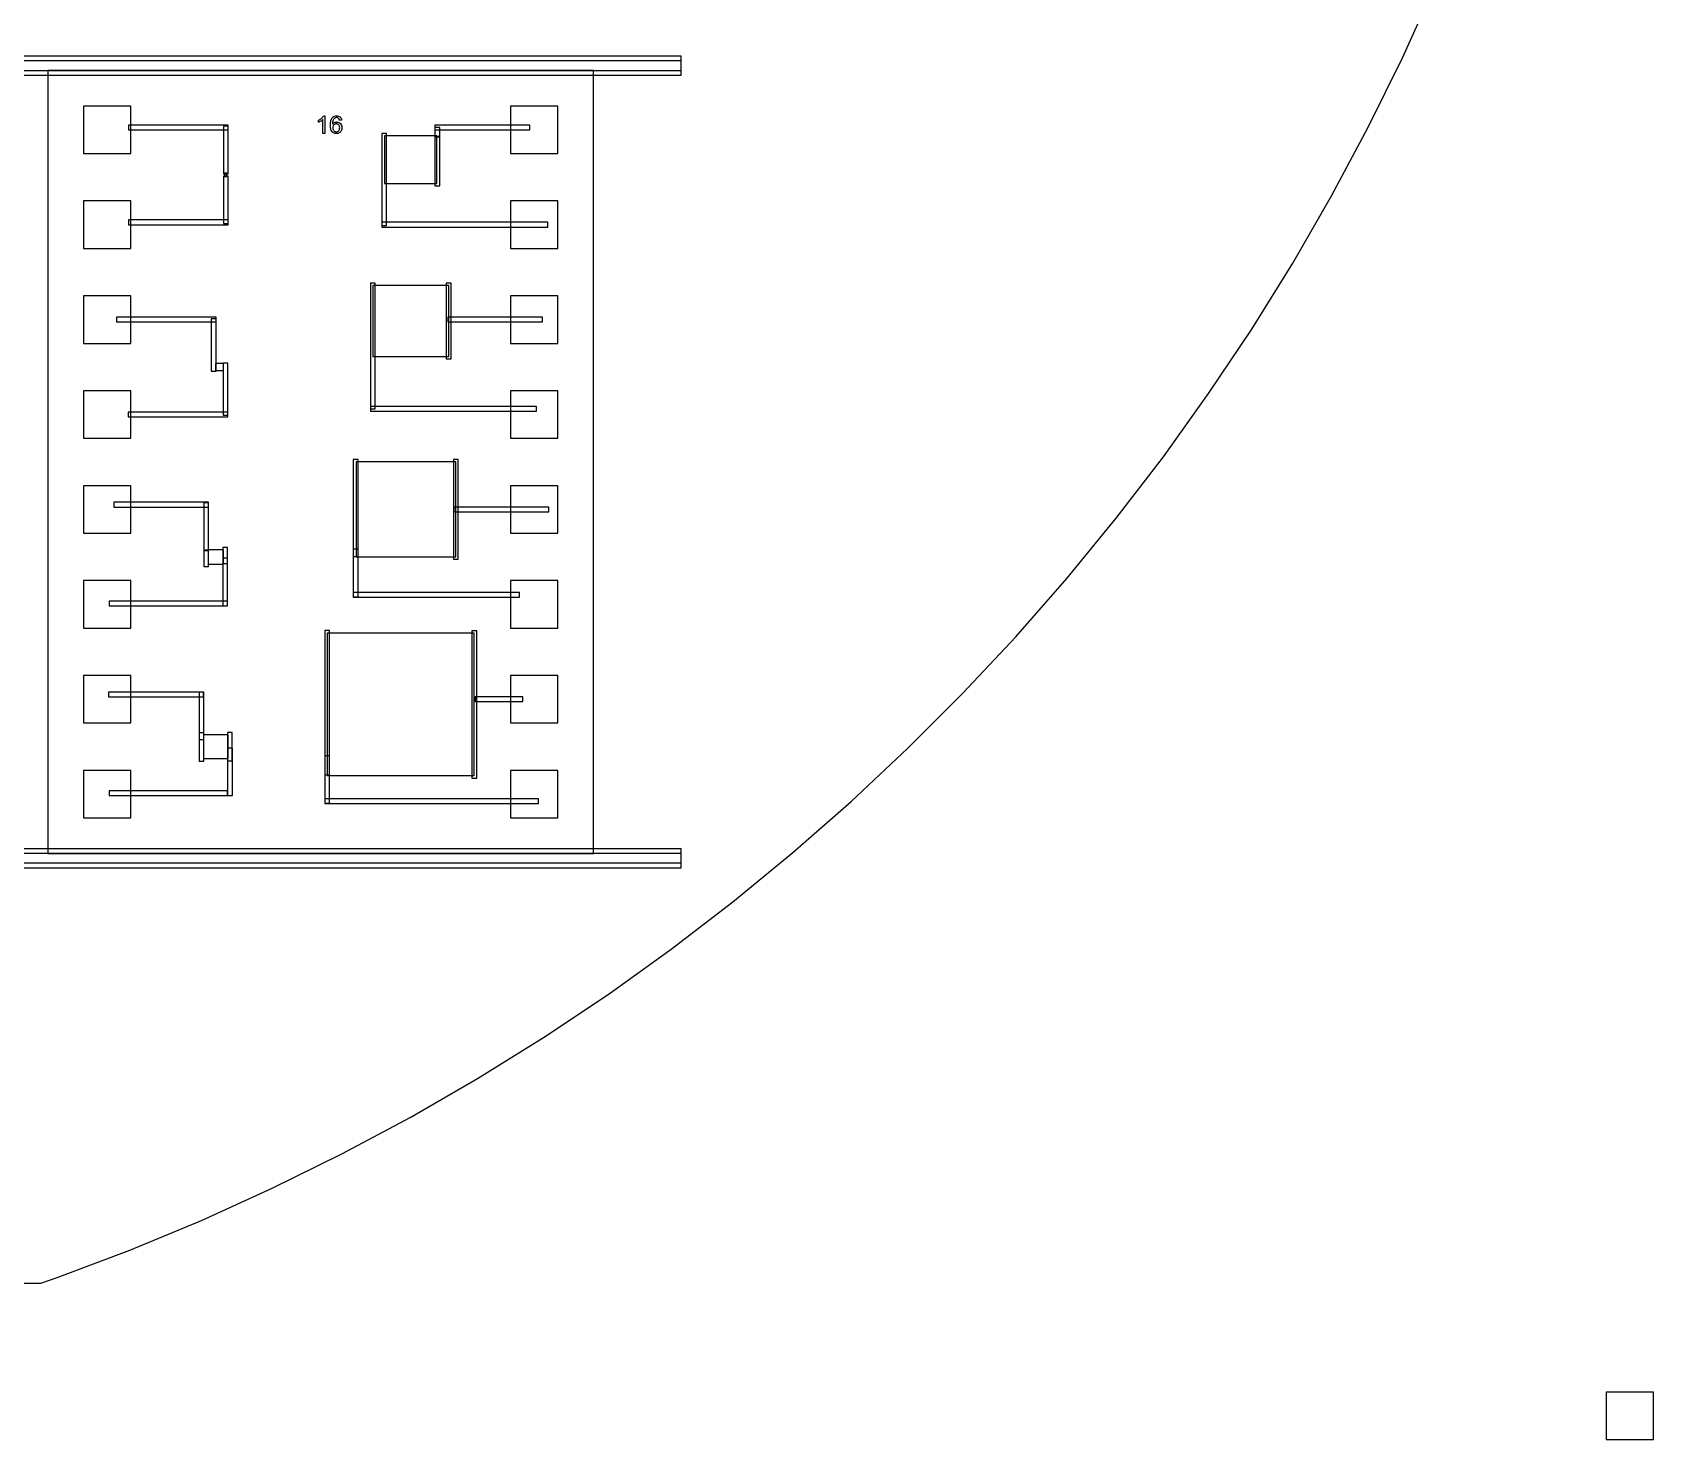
# Model space of a CAD drawing. Extents: x -50500 to 50500, y -50600 to 50400.
# Drawn here: x 16325 to 50500, y -50600 to -20949 of the extents above; entities that cross this region are included whole.
import ezdxf

# ---------------------------------------------------------------- set-up
doc = ezdxf.new("R2010")
doc.units = 0
for name, color, linetype in [('Alignment_Marks', 4, 'CONTINUOUS'), ('Channels', 5, 'CONTINUOUS'), ('Contacts', 6, 'CONTINUOUS'), ('Sample_Outlines', 3, 'CONTINUOUS'), ('Wafer_Outline', 2, 'CONTINUOUS')]:
    doc.layers.add(name, color=color, linetype=linetype)

# ---------------------------------------------------------------- blocks, each defined once
blk = doc.blocks.new('ASQUARE')
at = {"layer": 'Contacts', "linetype": 'CONTINUOUS'}
blk.add_lwpolyline([(-500, 500), (-500, -500), (500, -500), (500, 500), (-500, 500)], close=True, dxfattribs=at)
blk = doc.blocks.new('WAFER')
at = {"layer": 'Wafer_Outline', "linetype": 'CONTINUOUS'}
blk.add_lwpolyline([(-16499, -47201.5), (16499, -47201.5), (16499, -47201.5), (16846.748, -47083.506), (18378.257, -46507.087), (19890.086, -45880.867), (21380.617, -45205.516), (22848.252, -44481.758), (24291.421, -43710.368), (25708.579, -42892.172), (27098.206, -42028.046), (28458.817, -41118.915), (29788.953, -40165.753), (31087.19, -39169.581), (32352.138, -38131.465), (33582.443, -37052.516), (34776.787, -35933.891), (35933.891, -34776.787), (37052.516, -33582.443), (38131.465, -32352.138), (39169.581, -31087.19), (40165.753, -29788.953), (41118.915, -28458.817), (42028.046, -27098.206), (42892.172, -25708.579), (43710.368, -24291.421), (44481.758, -22848.252), (45205.516, -21380.617), (45880.867, -19890.086)], dxfattribs=at)
blk.add_blockref('ASQUARE', (50000, -50000))

msp = doc.modelspace()

# ---------------------------------------------------------------- linework, layer by layer
at = {"layer": 'Alignment_Marks', "linetype": 'CONTINUOUS'}
for points in [[(-30000, -21750), (30000, -21750), (30000, -21550), (-30000, -21550), (-30000, -21750)], [(-30000, -38450), (30000, -38450), (30000, -38250), (-30000, -38250), (-30000, -38450)]]:
    msp.add_lwpolyline(points, close=True, dxfattribs=at)
at = {"layer": 'Channels', "linetype": 'CONTINUOUS'}
for points in [[(-30000, -21850), (30000, -21850), (30000, -21450), (-30000, -21450), (-30000, -21850)], [(23750, -24130), (24850, -24130), (24850, -23130), (23750, -23130), (23750, -24130)], [(20425, -23915), (20375, -23915), (20375, -23985), (20425, -23985), (20425, -23915)], [(23500, -27780), (25100, -27780), (25100, -26280), (23500, -26280), (23500, -27780)], [(20355, -27925), (20185, -27925), (20185, -28075), (20355, -28075), (20355, -27925)], [(23150, -32000), (25250, -32000), (25250, -30000), (23150, -30000), (23150, -32000)], [(20030, -32150), (20350, -32150), (20350, -31850), (20030, -31850), (20030, -32150)], [(22540, -36610), (25640, -36610), (25640, -33610), (22540, -33610), (22540, -36610)], [(19930, -36250), (20450, -36250), (20450, -35750), (19930, -35750), (19930, -36250)], [(-30000, -38550), (30000, -38550), (30000, -38150), (-30000, -38150), (-30000, -38550)]]:
    msp.add_lwpolyline(points, close=True, dxfattribs=at)
at = {"layer": 'Contacts', "linetype": 'CONTINUOUS'}
for points in [[(17400, -23500), (18400, -23500), (18400, -22500), (17400, -22500), (17400, -23500)], [(26400, -23500), (27400, -23500), (27400, -22500), (26400, -22500), (26400, -23500)], [(22491.858, -23075.23), (22446.845, -23075.23), (22446.845, -22786.705), (22437.621, -22794.453), (22427.659, -22802.201), (22416.222, -22809.949), (22403.677, -22817.697), (22390.764, -22825.446), (22378.588, -22831.718), (22366.781, -22836.883), (22356.082, -22841.311), (22356.082, -22797.405), (22374.529, -22788.181), (22391.501, -22777.85), (22407.736, -22766.412), (22422.494, -22754.237), (22435.776, -22741.323), (22446.845, -22729.148), (22455.7, -22716.972), (22462.71, -22704.796), (22491.858, -22704.796), (22491.858, -23075.23)], [(22710.65, -22707.379), (22738.322, -22704.796), (22758.983, -22706.641), (22777.8, -22711.069), (22794.772, -22718.448), (22809.53, -22729.148), (22822.075, -22742.799), (22831.668, -22758.295), (22838.678, -22776.374), (22843.105, -22796.667), (22798.093, -22799.987), (22794.403, -22787.812), (22790.714, -22777.112), (22785.917, -22768.257), (22781.121, -22761.247), (22771.159, -22753.13), (22760.459, -22747.227), (22748.652, -22743.168), (22735.739, -22742.061), (22725.039, -22742.799), (22715.446, -22745.013), (22705.853, -22748.702), (22697.736, -22754.237), (22687.405, -22762.723), (22678.55, -22773.423), (22670.433, -22785.967), (22663.792, -22799.619), (22658.258, -22816.222), (22654.199, -22836.145), (22651.985, -22859.021), (22651.248, -22884.848), (22659.734, -22873.41), (22669.326, -22863.448), (22679.657, -22854.962), (22691.095, -22847.952), (22702.902, -22842.787), (22715.446, -22838.728), (22727.991, -22836.514), (22731.68, -22836.145), (22731.68, -22875.993), (22716.922, -22877.469), (22703.271, -22881.527), (22690.726, -22888.537), (22679.657, -22898.13), (22670.064, -22909.937), (22663.423, -22923.588), (22659.365, -22938.716), (22658.258, -22955.688), (22658.627, -22967.125), (22660.472, -22978.563), (22663.423, -22989.632), (22667.851, -23000.331), (22673.385, -23010.662), (22679.657, -23019.517), (22687.405, -23026.896), (22695.891, -23033.169), (22704.746, -23038.334), (22713.97, -23041.655), (22723.563, -23043.868), (22733.525, -23044.237), (22747.177, -23043.131), (22760.09, -23038.334), (22771.897, -23031.324), (22782.596, -23020.993), (22791.451, -23008.448), (22798.093, -22994.059), (22801.782, -22977.087), (22803.258, -22958.27), (22801.782, -22940.191), (22798.093, -22924.326), (22791.82, -22910.306), (22782.965, -22898.13), (22771.897, -22888.537), (22759.721, -22881.527), (22746.07, -22877.469), (22731.68, -22875.993), (22731.68, -22836.145), (22740.535, -22835.776), (22762.304, -22837.99), (22782.596, -22844.262), (22800.675, -22854.593), (22817.647, -22869.352), (22831.668, -22887.061), (22841.63, -22907.723), (22847.533, -22930.229), (22849.747, -22955.319), (22848.64, -22972.66), (22846.057, -22989.263), (22841.261, -23005.128), (22834.619, -23020.255), (22826.133, -23034.276), (22816.541, -23046.451), (22805.841, -23057.151), (22793.665, -23065.637), (22780.014, -23072.647), (22765.624, -23077.813), (22750.128, -23080.764), (22734.263, -23081.502), (22706.96, -23078.919), (22682.609, -23071.171), (22660.84, -23058.258), (22641.655, -23040.179), (22625.789, -23015.828), (22614.721, -22984.835), (22608.08, -22947.202), (22605.866, -22902.558), (22608.448, -22852.748), (22615.828, -22810.318), (22628.003, -22774.898), (22645.713, -22747.227), (22664.161, -22728.779), (22685.93, -22715.496), (22710.65, -22707.379)], [(18350, -23000), (20450, -23000), (20450, -22900), (18350, -22900), (18350, -23000)], [(20350, -23925), (20450, -23925), (20450, -22925), (20350, -22925), (20350, -23925)], [(23690, -25020), (23790, -25020), (23790, -23080), (23690, -23080), (23690, -25020)], [(24810, -23000), (26810, -23000), (26810, -22900), (24810, -22900), (24810, -23000)], [(24810, -23150), (24910, -23150), (24910, -22950), (24810, -22950), (24810, -23150)], [(24810, -24180), (24910, -24180), (24910, -23140), (24810, -23140), (24810, -24180)], [(20350, -24975), (20450, -24975), (20450, -23975), (20350, -23975), (20350, -24975)], [(17400, -25500), (18400, -25500), (18400, -24500), (17400, -24500), (17400, -25500)], [(26400, -25500), (27400, -25500), (27400, -24500), (26400, -24500), (26400, -25500)], [(18350, -25000), (20450, -25000), (20450, -24900), (18350, -24900), (18350, -25000)], [(23690, -25050), (27190, -25050), (27190, -24950), (23690, -24950), (23690, -25050)], [(23450, -28880), (23550, -28880), (23550, -26230), (23450, -26230), (23450, -28880)], [(25050, -27830), (25150, -27830), (25150, -26230), (25050, -26230), (25050, -27830)], [(17400, -27500), (18400, -27500), (18400, -26500), (17400, -26500), (17400, -27500)], [(26400, -27500), (27400, -27500), (27400, -26500), (26400, -26500), (26400, -27500)], [(18095, -27050), (20195, -27050), (20195, -26950), (18095, -26950), (18095, -27050)], [(20095, -28085), (20195, -28085), (20195, -26985), (20095, -26985), (20095, -28085)], [(25080, -27050), (27080, -27050), (27080, -26950), (25080, -26950), (25080, -27050)], [(20345, -29015), (20445, -29015), (20445, -27915), (20345, -27915), (20345, -29015)], [(17400, -29500), (18400, -29500), (18400, -28500), (17400, -28500), (17400, -29500)], [(26400, -29500), (27400, -29500), (27400, -28500), (26400, -28500), (26400, -29500)], [(18345, -29050), (20445, -29050), (20445, -28950), (18345, -28950), (18345, -29050)], [(23450, -28930), (26950, -28930), (26950, -28830), (23450, -28830), (23450, -28930)], [(23090, -31990), (23190, -31990), (23190, -29950), (23090, -29950), (23090, -31990)], [(25200, -32050), (25300, -32050), (25300, -29950), (25200, -29950), (25200, -32050)], [(17400, -31500), (18400, -31500), (18400, -30500), (17400, -30500), (17400, -31500)], [(26400, -31500), (27400, -31500), (27400, -30500), (26400, -30500), (26400, -31500)], [(18040, -30950), (20040, -30950), (20040, -30850), (18040, -30850), (18040, -30950)], [(19940, -31862), (20040, -31862), (20040, -30862), (19940, -30862), (19940, -31862)], [(25210, -31050), (27210, -31050), (27210, -30950), (25210, -30950), (25210, -31050)], [(19940, -32200), (20040, -32200), (20040, -31860), (19940, -31860), (19940, -32200)], [(20340, -32140), (20440, -32140), (20440, -31800), (20340, -31800), (20340, -32140)], [(20340, -33030), (20440, -33030), (20440, -32030), (20340, -32030), (20340, -33030)], [(23090, -32840), (23190, -32840), (23190, -31840), (23090, -31840), (23090, -32840)], [(17400, -33500), (18400, -33500), (18400, -32500), (17400, -32500), (17400, -33500)], [(23090, -32850), (26590, -32850), (26590, -32750), (23090, -32750), (23090, -32850)], [(26400, -33500), (27400, -33500), (27400, -32500), (26400, -32500), (26400, -33500)], [(17940, -33030), (20440, -33030), (20440, -32930), (17940, -32930), (17940, -33030)], [(22490, -36590), (22590, -36590), (22590, -33550), (22490, -33550), (22490, -36590)], [(25590, -36660), (25690, -36660), (25690, -33560), (25590, -33560), (25590, -36660)], [(17400, -35500), (18400, -35500), (18400, -34500), (17400, -34500), (17400, -35500)], [(26400, -35500), (27400, -35500), (27400, -34500), (26400, -34500), (26400, -35500)], [(17930, -34950), (19930, -34950), (19930, -34850), (17930, -34850), (17930, -34950)], [(19840, -35850), (19940, -35850), (19940, -34850), (19840, -34850), (19840, -35850)], [(25660, -35050), (26660, -35050), (26660, -34950), (25660, -34950), (25660, -35050)], [(19840, -36302), (19940, -36302), (19940, -35706), (19840, -35706), (19840, -36302)], [(20439, -36299), (20539, -36299), (20539, -35699), (20439, -35699), (20439, -36299)], [(20440, -37030), (20540, -37030), (20540, -36030), (20440, -36030), (20440, -37030)], [(22490, -37190), (22590, -37190), (22590, -36190), (22490, -36190), (22490, -37190)], [(17400, -37500), (18400, -37500), (18400, -36500), (17400, -36500), (17400, -37500)], [(26400, -37500), (27400, -37500), (27400, -36500), (26400, -36500), (26400, -37500)], [(17940, -37030), (20440, -37030), (20440, -36930), (17940, -36930), (17940, -37030)], [(22490, -37200), (26990, -37200), (26990, -37100), (22490, -37100), (22490, -37200)]]:
    msp.add_lwpolyline(points, close=True, dxfattribs=at)
at = {"layer": 'Sample_Outlines', "linetype": 'CONTINUOUS'}
msp.add_lwpolyline([(16650, -38250), (28150, -38250), (28150, -21750), (16650, -21750), (16650, -38250)], close=True, dxfattribs=at)

# ---------------------------------------------------------------- block references
msp.add_blockref('WAFER', (0, -100))

doc.saveas('drawing.dxf')
